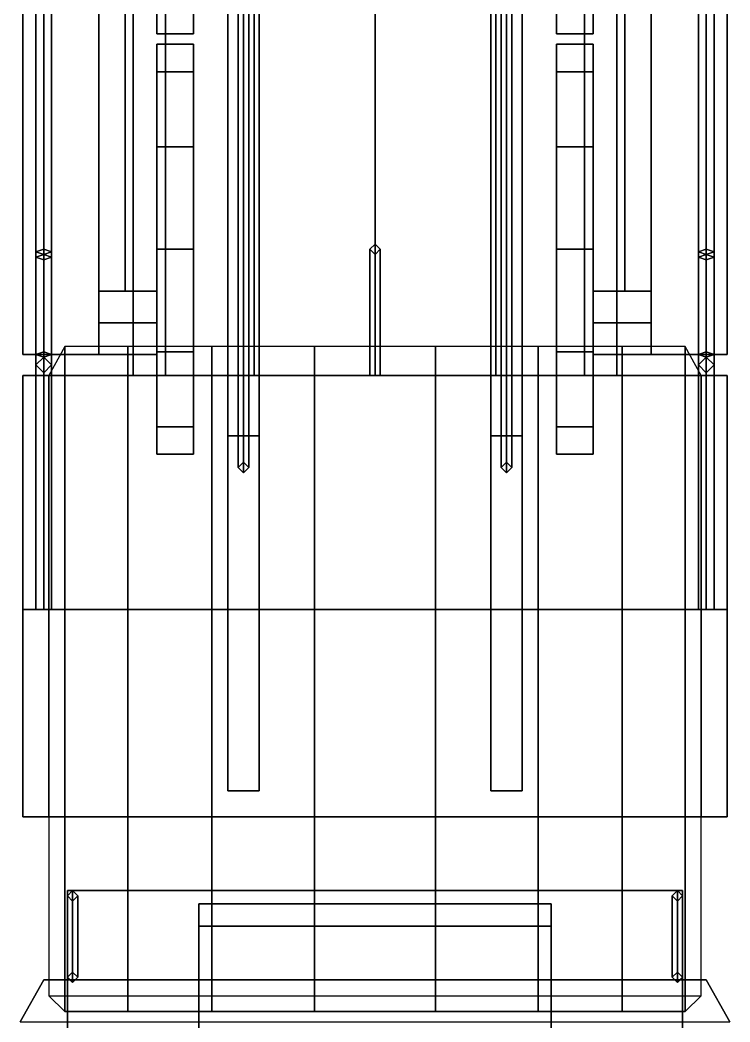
# Model space of a CAD drawing. Header units: millimetres. Extents: x -1.4 to 3, y -13.4 to 18.1.
# Drawn here: x -1.35 to 1.35, y -6.08 to -2.268 of the extents above; entities that cross this region are included whole.
import ezdxf

# ---------------------------------------------------------------- set-up
doc = ezdxf.new("R2010")
doc.units = ezdxf.units.MM
for name, color, linetype in [('b2', 1, 'Continuous'), ('bars', 1, 'Continuous'), ('wheels', 2, 'Continuous')]:
    doc.layers.add(name, color=color, linetype=linetype)

msp = doc.modelspace()

# ---------------------------------------------------------------- linework, layer by layer
for points in [[(-0.7967, -3.62, 2.44), (-0.92, -3.62, 2.9), (-0.92, 3.84, 2.9), (-0.7967, 3.84, 2.44)], [(-0.46, -3.62, 2.1033), (-0.7967, -3.62, 2.44), (-0.7967, 3.84, 2.44), (-0.46, 3.84, 2.1033)], [(0, -3.62, 1.98), (-0.46, -3.62, 2.1033), (-0.46, 3.84, 2.1033), (0, 3.84, 1.98)], [(0.46, -3.62, 2.1033), (0, -3.62, 1.98), (0, 3.84, 1.98), (0.46, 3.84, 2.1033)], [(0.7967, -3.62, 2.44), (0.46, -3.62, 2.1033), (0.46, 3.84, 2.1033), (0.7967, 3.84, 2.44)], [(0.92, -3.62, 2.9), (0.7967, -3.62, 2.44), (0.7967, 3.84, 2.44), (0.92, 3.84, 2.9)], [(-0.56, 2.48, 1.19), (-0.56, 2.48, 0.33), (-0.56, -3.85, 0.33), (-0.56, -3.85, 1.19)], [(-0.44, -3.85, 1.19), (-0.44, 2.48, 1.19), (-0.56, 2.48, 1.19), (-0.56, -3.85, 1.19)], [(-0.44, -3.85, 0.33), (-0.44, 2.48, 0.33), (-0.44, 2.48, 1.19), (-0.44, -3.85, 1.19)], [(0.44, 2.48, 1.19), (0.44, 2.48, 0.33), (0.44, -3.85, 0.33), (0.44, -3.85, 1.19)], [(0.56, -3.85, 1.19), (0.56, 2.48, 1.19), (0.44, 2.48, 1.19), (0.44, -3.85, 1.19)], [(0.56, -3.85, 0.33), (0.56, 2.48, 0.33), (0.56, 2.48, 1.19), (0.56, -3.85, 1.19)], [(-0.92, -3.62, 2.9), (-0.7967, -3.62, 3.39), (-0.7967, 2.28, 3.39), (-0.92, 2.28, 2.9)], [(-0.52, -3.97, 0.22), (-0.5, -3.95, 0.24), (-0.5, 2.27, 0.24), (-0.52, 2.27, 0.22)], [(-0.5, -3.99, 0.2), (-0.52, -3.97, 0.22), (-0.52, 2.27, 0.22), (-0.5, 2.27, 0.2)], [(-0.5, -3.95, 0.24), (-0.48, -3.97, 0.22), (-0.48, 2.27, 0.22), (-0.5, 2.27, 0.24)], [(-0.48, -3.97, 0.22), (-0.5, -3.99, 0.2), (-0.5, 2.27, 0.2), (-0.48, 2.27, 0.22)], [(0.48, -3.97, 0.22), (0.5, -3.95, 0.24), (0.5, 2.27, 0.24), (0.48, 2.27, 0.22)], [(0.5, -3.99, 0.2), (0.48, -3.97, 0.22), (0.48, 2.27, 0.22), (0.5, 2.27, 0.2)], [(0.5, -3.95, 0.24), (0.52, -3.97, 0.22), (0.52, 2.27, 0.22), (0.5, 2.27, 0.24)], [(0.52, -3.97, 0.22), (0.5, -3.99, 0.2), (0.5, 2.27, 0.2), (0.52, 2.27, 0.22)], [(0.7967, -3.62, 3.39), (0.92, -3.62, 2.9), (0.92, 2.28, 2.9), (0.7967, 2.28, 3.39)], [(-1.34, -1.1, 2.49), (-1.34, -1.1, 2.44), (-1.34, -3.54, 2.44), (-1.34, -3.54, 2.49)], [(-0.92, -3.54, 2.49), (-0.92, -1.1, 2.49), (-1.34, -1.1, 2.49), (-1.34, -3.54, 2.49)], [(-0.92, -3.54, 2.44), (-0.92, -1.1, 2.44), (-0.92, -1.1, 2.49), (-0.92, -3.54, 2.49)], [(0.92, -1.1, 2.49), (0.92, -1.1, 2.44), (0.92, -3.54, 2.44), (0.92, -3.54, 2.49)], [(1.34, -3.54, 2.49), (1.34, -1.1, 2.49), (0.92, -1.1, 2.49), (0.92, -3.54, 2.49)], [(1.34, -3.54, 2.44), (1.34, -1.1, 2.44), (1.34, -1.1, 2.49), (1.34, -3.54, 2.49)], [(-1.29, -3.17, 2.32), (-1.26, -3.18, 2.35), (-1.26, -1.36, 2.35), (-1.29, -1.38, 2.32)], [(-1.26, -3.18, 2.35), (-1.23, -3.17, 2.32), (-1.23, -1.38, 2.32), (-1.26, -1.36, 2.35)], [(1.23, -3.17, 2.32), (1.26, -3.18, 2.35), (1.26, -1.36, 2.35), (1.23, -1.38, 2.32)], [(1.26, -3.18, 2.35), (1.29, -3.17, 2.32), (1.29, -1.38, 2.32), (1.26, -1.36, 2.35)], [(-1.26, -3.16, 2.29), (-1.29, -3.17, 2.32), (-1.29, -1.38, 2.32), (-1.26, -1.4, 2.29)], [(-1.29, -3.15, 2.26), (-1.26, -3.16, 2.29), (-1.26, -1.4, 2.29), (-1.29, -1.42, 2.26)], [(-1.23, -3.17, 2.32), (-1.26, -3.16, 2.29), (-1.26, -1.4, 2.29), (-1.23, -1.38, 2.32)], [(-1.26, -3.16, 2.29), (-1.23, -3.15, 2.26), (-1.23, -1.42, 2.26), (-1.26, -1.4, 2.29)], [(1.26, -3.16, 2.29), (1.23, -3.17, 2.32), (1.23, -1.38, 2.32), (1.26, -1.4, 2.29)], [(1.23, -3.15, 2.26), (1.26, -3.16, 2.29), (1.26, -1.4, 2.29), (1.23, -1.42, 2.26)], [(1.29, -3.17, 2.32), (1.26, -3.16, 2.29), (1.26, -1.4, 2.29), (1.29, -1.38, 2.32)], [(1.26, -3.16, 2.29), (1.29, -3.15, 2.26), (1.29, -1.42, 2.26), (1.26, -1.4, 2.29)], [(-1.26, -3.14, 2.23), (-1.29, -3.15, 2.26), (-1.29, -1.42, 2.26), (-1.26, -1.44, 2.23)], [(-1.23, -3.15, 2.26), (-1.26, -3.14, 2.23), (-1.26, -1.44, 2.23), (-1.23, -1.42, 2.26)], [(1.26, -3.14, 2.23), (1.23, -3.15, 2.26), (1.23, -1.42, 2.26), (1.26, -1.44, 2.23)], [(1.29, -3.15, 2.26), (1.26, -3.14, 2.23), (1.26, -1.44, 2.23), (1.29, -1.42, 2.26)], [(-0.7967, -3.62, 3.39), (-0.46, -3.62, 3.6567), (-0.46, -2.06, 3.7267), (-0.7967, -2.06, 3.39)], [(-0.46, -3.62, 3.6567), (0, -3.62, 3.78), (0, -2.06, 3.85), (-0.46, -2.06, 3.7267)], [(0, -3.62, 3.78), (0.46, -3.62, 3.6567), (0.46, -2.06, 3.7267), (0, -2.06, 3.85)], [(0.46, -3.62, 3.6567), (0.7967, -3.62, 3.39), (0.7967, -2.06, 3.39), (0.46, -2.06, 3.7267)], [(-0.02, -3.14, 3.91), (0, -3.12, 3.91), (0, -3.12, 3.8), (-0.02, -3.14, 3.79)], [(0, -3.12, 3.91), (-0.02, -3.14, 3.91), (0, -3.16, 3.91), (0.02, -3.14, 3.91)], [(0, -3.12, 3.91), (0.02, -3.14, 3.91), (0.02, -3.14, 3.79), (0, -3.12, 3.8)], [(-1.26, -3.53, 1.74), (-1.29, -3.54, 1.77), (-1.29, -3.15, 2.26), (-1.26, -3.14, 2.23)], [(-1.29, -3.54, 1.77), (-1.26, -3.55, 1.8), (-1.26, -3.16, 2.29), (-1.29, -3.15, 2.26)], [(-1.26, -3.55, 1.8), (-1.29, -3.58, 1.83), (-1.29, -3.17, 2.32), (-1.26, -3.16, 2.29)], [(-1.23, -3.54, 1.77), (-1.26, -3.53, 1.74), (-1.26, -3.14, 2.23), (-1.23, -3.15, 2.26)], [(-1.26, -3.55, 1.8), (-1.23, -3.54, 1.77), (-1.23, -3.15, 2.26), (-1.26, -3.16, 2.29)], [(-1.23, -3.58, 1.83), (-1.26, -3.55, 1.8), (-1.26, -3.16, 2.29), (-1.23, -3.17, 2.32)], [(0, -3.16, 3.91), (-0.02, -3.14, 3.91), (-0.02, -3.14, 3.79), (0, -3.16, 3.8)], [(-0.02, -3.14, 3.87), (0, -3.16, 3.85), (0, -3.62, 3.85), (-0.02, -3.62, 3.87)], [(0, -3.16, 3.89), (-0.02, -3.14, 3.87), (-0.02, -3.62, 3.87), (0, -3.62, 3.89)], [(0.02, -3.14, 3.91), (0, -3.16, 3.91), (0, -3.16, 3.8), (0.02, -3.14, 3.79)], [(0, -3.16, 3.85), (0.02, -3.14, 3.87), (0.02, -3.62, 3.87), (0, -3.62, 3.85)], [(0.02, -3.14, 3.87), (0, -3.16, 3.89), (0, -3.62, 3.89), (0.02, -3.62, 3.87)], [(1.26, -3.53, 1.74), (1.23, -3.54, 1.77), (1.23, -3.15, 2.26), (1.26, -3.14, 2.23)], [(1.23, -3.54, 1.77), (1.26, -3.55, 1.8), (1.26, -3.16, 2.29), (1.23, -3.15, 2.26)], [(1.26, -3.55, 1.8), (1.23, -3.58, 1.83), (1.23, -3.17, 2.32), (1.26, -3.16, 2.29)], [(1.29, -3.54, 1.77), (1.26, -3.53, 1.74), (1.26, -3.14, 2.23), (1.29, -3.15, 2.26)], [(1.26, -3.55, 1.8), (1.29, -3.54, 1.77), (1.29, -3.15, 2.26), (1.26, -3.16, 2.29)], [(1.29, -3.58, 1.83), (1.26, -3.55, 1.8), (1.26, -3.16, 2.29), (1.29, -3.17, 2.32)], [(-1.29, -3.58, 1.83), (-1.26, -3.61, 1.86), (-1.26, -3.18, 2.35), (-1.29, -3.17, 2.32)], [(-1.26, -3.61, 1.86), (-1.23, -3.58, 1.83), (-1.23, -3.17, 2.32), (-1.26, -3.18, 2.35)], [(1.23, -3.58, 1.83), (1.26, -3.61, 1.86), (1.26, -3.18, 2.35), (1.23, -3.17, 2.32)], [(1.26, -3.61, 1.86), (1.29, -3.58, 1.83), (1.29, -3.17, 2.32), (1.26, -3.18, 2.35)], [(-1.34, -3.54, 2.49), (-1.34, -3.54, 2.44), (-0.92, -3.54, 2.44), (-0.92, -3.54, 2.49)], [(-1.26, -4.51, 1.74), (-1.29, -4.51, 1.77), (-1.29, -3.54, 1.77), (-1.26, -3.53, 1.74)], [(-1.29, -4.51, 1.77), (-1.26, -4.51, 1.8), (-1.26, -3.55, 1.8), (-1.29, -3.54, 1.77)], [(-1.23, -4.51, 1.77), (-1.26, -4.51, 1.74), (-1.26, -3.53, 1.74), (-1.23, -3.54, 1.77)], [(-1.26, -4.51, 1.8), (-1.23, -4.51, 1.77), (-1.23, -3.54, 1.77), (-1.26, -3.55, 1.8)], [(-1.18, -6.04, 3.56), (-1.18, -3.51, 3.56), (-1.24, -3.62, 3.5), (-1.24, -5.98, 3.5)], [(-0.94, -3.51, 3.74), (-1.18, -3.51, 3.56), (-1.18, -6.04, 3.56), (-0.94, -6.04, 3.74)], [(-0.62, -6.04, 3.88), (-0.62, -3.51, 3.88), (-0.94, -3.51, 3.74), (-0.94, -6.04, 3.74)], [(-0.23, -3.51, 3.99), (-0.62, -3.51, 3.88), (-0.62, -6.04, 3.88), (-0.23, -6.04, 3.99)], [(0.23, -6.04, 3.99), (0.23, -3.51, 3.99), (-0.23, -3.51, 3.99), (-0.23, -6.04, 3.99)], [(0.62, -6.04, 3.88), (0.62, -3.51, 3.88), (0.23, -3.51, 3.99), (0.23, -6.04, 3.99)], [(0.94, -3.51, 3.74), (0.62, -3.51, 3.88), (0.62, -6.04, 3.88), (0.94, -6.04, 3.74)], [(0.92, -3.54, 2.49), (0.92, -3.54, 2.44), (1.34, -3.54, 2.44), (1.34, -3.54, 2.49)], [(1.18, -6.04, 3.56), (1.18, -3.51, 3.56), (0.94, -3.51, 3.74), (0.94, -6.04, 3.74)], [(1.24, -3.62, 3.5), (1.18, -3.51, 3.56), (1.18, -6.04, 3.56), (1.24, -5.98, 3.5)], [(1.26, -4.51, 1.74), (1.23, -4.51, 1.77), (1.23, -3.54, 1.77), (1.26, -3.53, 1.74)], [(1.23, -4.51, 1.77), (1.26, -4.51, 1.8), (1.26, -3.55, 1.8), (1.23, -3.54, 1.77)], [(1.29, -4.51, 1.77), (1.26, -4.51, 1.74), (1.26, -3.53, 1.74), (1.29, -3.54, 1.77)], [(1.26, -4.51, 1.8), (1.29, -4.51, 1.77), (1.29, -3.54, 1.77), (1.26, -3.55, 1.8)], [(-1.26, -4.51, 1.8), (-1.29, -4.51, 1.83), (-1.29, -3.58, 1.83), (-1.26, -3.55, 1.8)], [(-1.29, -4.51, 1.83), (-1.26, -4.51, 1.86), (-1.26, -3.61, 1.86), (-1.29, -3.58, 1.83)], [(-1.23, -4.51, 1.83), (-1.26, -4.51, 1.8), (-1.26, -3.55, 1.8), (-1.23, -3.58, 1.83)], [(-1.26, -4.51, 1.86), (-1.23, -4.51, 1.83), (-1.23, -3.58, 1.83), (-1.26, -3.61, 1.86)], [(1.26, -4.51, 1.8), (1.23, -4.51, 1.83), (1.23, -3.58, 1.83), (1.26, -3.55, 1.8)], [(1.23, -4.51, 1.83), (1.26, -4.51, 1.86), (1.26, -3.61, 1.86), (1.23, -3.58, 1.83)], [(1.29, -4.51, 1.83), (1.26, -4.51, 1.8), (1.26, -3.55, 1.8), (1.29, -3.58, 1.83)], [(1.26, -4.51, 1.86), (1.29, -4.51, 1.83), (1.29, -3.58, 1.83), (1.26, -3.61, 1.86)], [(-1.34, -3.62, 3.34), (-1.34, -3.62, 1.94), (-1.34, -5.3, 1.94), (-1.34, -5.3, 3.34)], [(1.34, -3.62, 3.34), (1.34, -3.62, 1.94), (-1.34, -3.62, 1.94), (-1.34, -3.62, 3.34)], [(-1.24, -3.62, 3.5), (-1.34, -3.62, 3.34), (-1.34, -5.3, 3.34), (-1.24, -5.3, 3.5)], [(1.24, -3.62, 3.5), (1.34, -3.62, 3.34), (-1.34, -3.62, 3.34), (-1.24, -3.62, 3.5)], [(1.34, -3.62, 3.34), (-1.34, -3.62, 3.34), (-1.24, -3.62, 3.5), (1.24, -3.62, 3.5)], [(1.24, -3.62, 3.5), (-1.24, -3.62, 3.5), (-1.18, -3.62, 3.56), (1.18, -3.62, 3.56)], [(1.18, -3.62, 3.56), (-1.18, -3.62, 3.56), (-0.94, -3.62, 3.74), (0.94, -3.62, 3.74)], [(0.94, -3.62, 3.74), (-0.94, -3.62, 3.74), (-0.62, -3.62, 3.88), (0.62, -3.62, 3.88)], [(0.62, -3.62, 3.88), (-0.62, -3.62, 3.88), (-0.23, -3.62, 3.99), (0.23, -3.62, 3.99)], [(1.34, -5.3, 3.34), (1.34, -3.62, 3.34), (1.24, -3.62, 3.5), (1.24, -5.3, 3.5)], [(1.34, -5.3, 1.94), (1.34, -3.62, 1.94), (1.34, -3.62, 3.34), (1.34, -5.3, 3.34)], [(-0.56, -3.85, 1.19), (-0.56, -3.85, 0.33), (-0.44, -3.85, 0.33), (-0.44, -3.85, 0.81)], [(-0.56, -3.85, 1.19), (-0.56, -3.85, 0.81), (-0.56, -5.2, 0.81), (-0.56, -5.2, 1.19)], [(-0.44, -5.2, 1.19), (-0.44, -3.85, 1.19), (-0.56, -3.85, 1.19), (-0.56, -5.2, 1.19)], [(-0.44, -5.2, 0.81), (-0.44, -3.85, 0.81), (-0.44, -3.85, 1.19), (-0.44, -5.2, 1.19)], [(0.44, -3.85, 0.81), (0.44, -3.85, 0.33), (0.56, -3.85, 0.33), (0.56, -3.85, 1.19)], [(0.44, -3.85, 1.19), (0.44, -3.85, 0.81), (0.44, -5.2, 0.81), (0.44, -5.2, 1.19)], [(0.56, -5.2, 1.19), (0.56, -3.85, 1.19), (0.44, -3.85, 1.19), (0.44, -5.2, 1.19)], [(0.56, -5.2, 0.81), (0.56, -3.85, 0.81), (0.56, -3.85, 1.19), (0.56, -5.2, 1.19)], [(-0.5, -3.95, 0.24), (-0.52, -3.97, 0.22), (-0.52, -3.97, 0.81), (-0.5, -3.95, 0.81)], [(-0.48, -3.97, 0.22), (-0.5, -3.95, 0.24), (-0.5, -3.95, 0.81), (-0.48, -3.97, 0.81)], [(0.5, -3.95, 0.24), (0.48, -3.97, 0.22), (0.48, -3.97, 0.81), (0.5, -3.95, 0.81)], [(0.52, -3.97, 0.22), (0.5, -3.95, 0.24), (0.5, -3.95, 0.81), (0.52, -3.97, 0.81)], [(-0.52, -3.97, 0.22), (-0.5, -3.99, 0.2), (-0.5, -3.99, 0.81), (-0.52, -3.97, 0.81)], [(-0.5, -3.99, 0.2), (-0.48, -3.97, 0.22), (-0.48, -3.97, 0.81), (-0.5, -3.99, 0.81)], [(0.48, -3.97, 0.22), (0.5, -3.99, 0.2), (0.5, -3.99, 0.81), (0.48, -3.97, 0.81)], [(0.5, -3.99, 0.2), (0.52, -3.97, 0.22), (0.52, -3.97, 0.81), (0.5, -3.99, 0.81)], [(-1.34, -4.51, 1.94), (-1.34, -4.51, 1.73), (-1.34, -5.3, 1.73), (-1.34, -5.3, 1.94)], [(1.34, -4.51, 1.94), (1.34, -4.51, 1.73), (-1.34, -4.51, 1.73), (-1.34, -4.51, 1.94)], [(1.34, -5.3, 1.73), (1.34, -4.51, 1.73), (1.34, -4.51, 1.94), (1.34, -5.3, 1.94)], [(-0.56, -5.2, 1.19), (-0.56, -5.2, 0.81), (-0.44, -5.2, 0.81), (-0.44, -5.2, 1.19)], [(0.44, -5.2, 1.19), (0.44, -5.2, 0.81), (0.56, -5.2, 0.81), (0.56, -5.2, 1.19)], [(-1.34, -5.3, 3.34), (-1.34, -5.3, 1.73), (1.34, -5.3, 1.73), (1.34, -5.3, 3.34)], [(-1.24, -5.3, 3.5), (-1.34, -5.3, 3.34), (1.34, -5.3, 3.34), (1.24, -5.3, 3.5)], [(-1.17, -5.58, 1.25), (-1.17, -5.58, 0.97), (-1.17, -12.92, 0.97), (-1.17, -12.92, 1.25)], [(1.17, -12.92, 1.25), (1.17, -5.58, 1.25), (-1.17, -5.58, 1.25), (-1.17, -12.92, 1.25)], [(1.17, -5.58, 1.25), (1.17, -5.58, 0.97), (-1.17, -5.58, 0.97), (-1.17, -5.58, 1.25)], [(-1.15, -5.58, 0.41), (-1.17, -5.6, 0.43), (-1.17, -5.6, 0.97), (-1.15, -5.58, 0.97)], [(-1.17, -5.6, 0.43), (-1.15, -5.58, 0.41), (-1.15, -5.93, 0.41), (-1.17, -5.91, 0.43)], [(-1.17, -5.6, 0.43), (-1.15, -5.62, 0.45), (-1.15, -5.62, 0.97), (-1.17, -5.6, 0.97)], [(-1.15, -5.62, 0.45), (-1.17, -5.6, 0.43), (-1.17, -5.91, 0.43), (-1.15, -5.89, 0.45)], [(-1.17, -5.6, 0.8), (-1.15, -5.62, 0.78), (-1.15, -5.89, 0.78), (-1.17, -5.91, 0.8)], [(-1.15, -5.62, 0.82), (-1.17, -5.6, 0.8), (-1.17, -5.91, 0.8), (-1.15, -5.89, 0.82)], [(-1.13, -5.6, 0.43), (-1.15, -5.58, 0.41), (-1.15, -5.58, 0.97), (-1.13, -5.6, 0.97)], [(-1.15, -5.58, 0.41), (-1.13, -5.6, 0.43), (-1.13, -5.91, 0.43), (-1.15, -5.93, 0.41)], [(-1.15, -5.62, 0.45), (-1.13, -5.6, 0.43), (-1.13, -5.6, 0.97), (-1.15, -5.62, 0.97)], [(-1.13, -5.6, 0.43), (-1.15, -5.62, 0.45), (-1.15, -5.89, 0.45), (-1.13, -5.91, 0.43)], [(-1.15, -5.62, 0.78), (-1.13, -5.6, 0.8), (-1.13, -5.91, 0.8), (-1.15, -5.89, 0.78)], [(-1.13, -5.6, 0.8), (-1.15, -5.62, 0.82), (-1.15, -5.89, 0.82), (-1.13, -5.91, 0.8)], [(1.15, -5.58, 0.41), (1.13, -5.6, 0.43), (1.13, -5.6, 0.97), (1.15, -5.58, 0.97)], [(1.13, -5.6, 0.43), (1.15, -5.58, 0.41), (1.15, -5.93, 0.41), (1.13, -5.91, 0.43)], [(1.13, -5.6, 0.43), (1.15, -5.62, 0.45), (1.15, -5.62, 0.97), (1.13, -5.6, 0.97)], [(1.15, -5.62, 0.45), (1.13, -5.6, 0.43), (1.13, -5.91, 0.43), (1.15, -5.89, 0.45)], [(1.15, -5.62, 0.82), (1.13, -5.6, 0.8), (1.13, -5.91, 0.8), (1.15, -5.89, 0.82)], [(1.13, -5.6, 0.8), (1.15, -5.62, 0.78), (1.15, -5.89, 0.78), (1.13, -5.91, 0.8)], [(1.17, -5.6, 0.43), (1.15, -5.58, 0.41), (1.15, -5.58, 0.97), (1.17, -5.6, 0.97)], [(1.15, -5.58, 0.41), (1.17, -5.6, 0.43), (1.17, -5.91, 0.43), (1.15, -5.93, 0.41)], [(1.15, -5.62, 0.45), (1.17, -5.6, 0.43), (1.17, -5.6, 0.97), (1.15, -5.62, 0.97)], [(1.17, -5.6, 0.43), (1.15, -5.62, 0.45), (1.15, -5.89, 0.45), (1.17, -5.91, 0.43)], [(1.17, -5.6, 0.8), (1.15, -5.62, 0.82), (1.15, -5.89, 0.82), (1.17, -5.91, 0.8)], [(1.15, -5.62, 0.78), (1.17, -5.6, 0.8), (1.17, -5.91, 0.8), (1.15, -5.89, 0.78)], [(1.17, -12.92, 0.97), (1.17, -5.58, 0.97), (1.17, -5.58, 1.25), (1.17, -12.92, 1.25)], [(-0.67, -5.63, 3.11), (-0.67, -5.7149, 3.3151), (0.67, -5.7149, 3.3151), (0.67, -5.63, 3.11)], [(-0.67, -5.7149, 2.9049), (-0.67, -5.63, 3.11), (0.67, -5.63, 3.11), (0.67, -5.7149, 2.9049)], [(-0.67, -5.7149, 3.3151), (-0.67, -5.63, 3.11), (-0.67, -5.7149, 2.9049), (-0.67, -5.92, 2.82)], [(0.67, -5.92, 2.82), (0.67, -5.7149, 2.9049), (0.67, -5.63, 3.11), (0.67, -5.7149, 3.3151)], [(-0.67, -5.7149, 3.3151), (-0.67, -5.92, 3.4), (0.67, -5.92, 3.4), (0.67, -5.7149, 3.3151)], [(-0.67, -5.92, 2.82), (-0.67, -5.7149, 2.9049), (0.67, -5.7149, 2.9049), (0.67, -5.92, 2.82)], [(-0.67, -5.92, 3.4), (-0.67, -5.7149, 3.3151), (-0.67, -5.92, 2.82)], [(0.67, -5.92, 2.82), (0.67, -5.92, 2.82), (0.67, -5.7149, 3.3151), (0.67, -5.92, 3.4)], [(-1.15, -5.89, 0.45), (-1.17, -5.91, 0.43), (-1.17, -5.91, 0.97), (-1.15, -5.89, 0.97)], [(-1.13, -5.91, 0.43), (-1.15, -5.89, 0.45), (-1.15, -5.89, 0.97), (-1.13, -5.91, 0.97)], [(1.15, -5.89, 0.45), (1.13, -5.91, 0.43), (1.13, -5.91, 0.97), (1.15, -5.89, 0.97)], [(1.17, -5.91, 0.43), (1.15, -5.89, 0.45), (1.15, -5.89, 0.97), (1.17, -5.91, 0.97)], [(-1.26, -5.92, 1.25), (-1.35, -6.08, 1.25), (-1.35, -6.08, 3.11), (-1.26, -5.92, 3.11)], [(-1.26, -5.92, 3.11), (-1.35, -6.08, 3.11), (1.35, -6.08, 3.11), (1.26, -5.92, 3.11)], [(1.26, -5.92, 3.11), (1.26, -5.92, 1.25), (-1.26, -5.92, 1.25), (-1.26, -5.92, 3.11)], [(-1.17, -5.91, 0.43), (-1.15, -5.93, 0.41), (-1.15, -5.93, 0.97), (-1.17, -5.91, 0.97)], [(-1.15, -5.93, 0.41), (-1.13, -5.91, 0.43), (-1.13, -5.91, 0.97), (-1.15, -5.93, 0.97)], [(-0.67, -5.92, 3.4), (-0.67, -6.12, 3.3172), (0.67, -6.12, 3.3172), (0.67, -5.92, 3.4)], [(-0.67, -5.92, 3.4), (-0.67, -5.92, 3.11), (-0.67, -6.12, 3.11), (-0.67, -6.12, 3.3172)], [(0.67, -6.12, 3.11), (0.67, -5.92, 3.11), (0.67, -5.92, 3.4), (0.67, -6.12, 3.3172)], [(1.13, -5.91, 0.43), (1.15, -5.93, 0.41), (1.15, -5.93, 0.97), (1.13, -5.91, 0.97)], [(1.15, -5.93, 0.41), (1.17, -5.91, 0.43), (1.17, -5.91, 0.97), (1.15, -5.93, 0.97)], [(1.35, -6.08, 3.11), (1.35, -6.08, 1.25), (1.26, -5.92, 1.25), (1.26, -5.92, 3.11)], [(1.24, -5.98, 3.5), (1.18, -6.04, 3.56), (-1.18, -6.04, 3.56), (-1.24, -5.98, 3.5)], [(-0.94, -6.04, 3.74), (-1.18, -6.04, 3.56), (1.18, -6.04, 3.56), (0.94, -6.04, 3.74)], [(0.94, -6.04, 3.74), (0.62, -6.04, 3.88), (-0.62, -6.04, 3.88), (-0.94, -6.04, 3.74)], [(-0.23, -6.04, 3.99), (-0.62, -6.04, 3.88), (0.62, -6.04, 3.88), (0.23, -6.04, 3.99)]]:
    msp.add_3dface(points)
at = {"layer": 'b2'}
for points in [[(0.95, -3.3, 0.98), (0.95, -1.97, 0.98), (1.05, -1.97, 0.98), (1.05, -3.3, 0.98)], [(1.05, -3.3, 0.88), (1.05, -1.97, 0.88), (0.95, -1.97, 0.88), (0.95, -3.3, 0.88)], [(1.05, -1.97, 0.98), (1.05, -1.97, 0.88), (1.05, -3.3, 0.88), (1.05, -3.3, 0.98)], [(1.05, -3.42, 0.79), (1.05, -3.3, 0.88), (0.83, -3.3, 0.88), (0.83, -3.42, 0.79)], [(0.83, -3.3, 0.98), (0.83, -3.3, 0.88), (0.95, -3.3, 0.88), (0.95, -3.3, 0.98)], [(0.83, -3.42, 1.06), (0.83, -3.3, 0.98), (1.05, -3.3, 0.98), (1.05, -3.42, 1.06)], [(1.05, -3.3, 0.98), (1.05, -3.3, 0.88), (1.05, -3.42, 0.79), (1.05, -3.42, 1.06)], [(0.83, -3.42, 0.79), (0.83, -3.54, 0.88), (1.05, -3.54, 0.88), (1.05, -3.42, 0.79)], [(1.05, -3.42, 1.06), (1.05, -3.54, 0.98), (0.83, -3.54, 0.98), (0.83, -3.42, 1.06)], [(1.05, -3.54, 0.88), (1.05, -3.54, 0.98), (1.05, -3.42, 1.06), (1.05, -3.42, 0.79)], [(0.83, -3.54, 0.88), (0.83, -3.54, 0.98), (1.05, -3.54, 0.98), (1.05, -3.54, 0.88)]]:
    msp.add_3dface(points, dxfattribs=at)
at = {"layer": 'bars'}
for points in [[(-1.05, -1.97, 0.98), (-1.05, -1.97, 0.88), (-1.05, -3.3, 0.88), (-1.05, -3.3, 0.98)], [(-1.05, -3.3, 0.88), (-1.05, -1.97, 0.88), (-0.95, -1.97, 0.88), (-0.95, -3.3, 0.88)], [(-0.95, -3.3, 0.98), (-0.95, -1.97, 0.98), (-1.05, -1.97, 0.98), (-1.05, -3.3, 0.98)], [(-0.83, -3.42, 1.06), (-0.83, -3.3, 0.98), (-1.05, -3.3, 0.98), (-1.05, -3.42, 1.06)], [(-1.05, -3.3, 0.98), (-1.05, -3.3, 0.88), (-1.05, -3.42, 0.79), (-1.05, -3.42, 1.06)], [(-1.05, -3.42, 0.79), (-1.05, -3.3, 0.88), (-0.83, -3.3, 0.88), (-0.83, -3.42, 0.79)], [(-0.83, -3.3, 0.98), (-0.83, -3.3, 0.88), (-0.95, -3.3, 0.88), (-0.95, -3.3, 0.98)], [(-1.05, -3.54, 0.88), (-1.05, -3.54, 0.98), (-1.05, -3.42, 1.06), (-1.05, -3.42, 0.79)], [(-0.83, -3.42, 0.79), (-0.83, -3.54, 0.88), (-1.05, -3.54, 0.88), (-1.05, -3.42, 0.79)], [(-1.05, -3.42, 1.06), (-1.05, -3.54, 0.98), (-0.83, -3.54, 0.98), (-0.83, -3.42, 1.06)], [(-0.83, -3.54, 0.88), (-0.83, -3.54, 0.98), (-1.05, -3.54, 0.98), (-1.05, -3.54, 0.88)]]:
    msp.add_3dface(points, dxfattribs=at)
at = {"layer": 'wheels'}
for points in [[(-0.83, -2.2155, 1.13), (-0.83, -0.76, 0.74), (-0.83, -0.8645, 0.35), (-0.83, -2.32, 0.74)], [(0.83, -0.8645, 1.13), (0.83, -2.32, 0.74), (0.83, -2.2155, 0.35), (0.83, -0.76, 0.74)], [(-0.83, -2.32, 0.74), (-0.83, -0.8645, 0.35), (-0.83, -1.15, 0.0645), (-0.83, -2.2155, 0.35)], [(0.83, -1.15, 1.4155), (0.83, -2.2155, 1.13), (0.83, -2.32, 0.74), (0.83, -0.8645, 1.13)], [(-0.69, -2.2155, 0.35), (-0.69, -2.32, 0.74), (-0.83, -2.32, 0.74), (-0.83, -2.2155, 0.35)], [(-0.69, -2.32, 0.74), (-0.69, -2.2155, 1.13), (-0.83, -2.2155, 1.13), (-0.83, -2.32, 0.74)], [(0.69, -2.32, 0.74), (0.69, -2.2155, 0.35), (0.83, -2.2155, 0.35), (0.83, -2.32, 0.74)], [(0.69, -2.2155, 1.13), (0.69, -2.32, 0.74), (0.83, -2.32, 0.74), (0.83, -2.2155, 1.13)], [(-0.83, -3.8155, 1.13), (-0.83, -2.36, 0.74), (-0.83, -2.4645, 0.35), (-0.83, -3.92, 0.74)], [(-0.69, -2.36, 0.74), (-0.69, -2.4645, 0.35), (-0.83, -2.4645, 0.35), (-0.83, -2.36, 0.74)], [(-0.83, -3.53, 1.4155), (-0.83, -2.4645, 1.13), (-0.83, -2.36, 0.74), (-0.83, -3.8155, 1.13)], [(-0.69, -2.4645, 1.13), (-0.69, -2.36, 0.74), (-0.83, -2.36, 0.74), (-0.83, -2.4645, 1.13)], [(0.69, -2.36, 0.74), (0.69, -2.4645, 1.13), (0.83, -2.4645, 1.13), (0.83, -2.36, 0.74)], [(0.69, -2.4645, 0.35), (0.69, -2.36, 0.74), (0.83, -2.36, 0.74), (0.83, -2.4645, 0.35)], [(0.83, -2.4645, 1.13), (0.83, -3.92, 0.74), (0.83, -3.8155, 0.35), (0.83, -2.36, 0.74)], [(0.83, -2.36, 0.74), (0.83, -3.8155, 0.35), (0.83, -3.53, 0.0645), (0.83, -2.4645, 0.35)], [(-0.83, -3.92, 0.74), (-0.83, -2.4645, 0.35), (-0.83, -2.75, 0.0645), (-0.83, -3.8155, 0.35)], [(-0.69, -2.4645, 0.35), (-0.69, -2.75, 0.0645), (-0.83, -2.75, 0.0645), (-0.83, -2.4645, 0.35)], [(-0.83, -3.14, 1.52), (-0.83, -2.75, 1.4155), (-0.83, -2.4645, 1.13), (-0.83, -3.53, 1.4155)], [(-0.69, -2.75, 1.4155), (-0.69, -2.4645, 1.13), (-0.83, -2.4645, 1.13), (-0.83, -2.75, 1.4155)], [(0.69, -2.4645, 1.13), (0.69, -2.75, 1.4155), (0.83, -2.75, 1.4155), (0.83, -2.4645, 1.13)], [(0.69, -2.75, 0.0645), (0.69, -2.4645, 0.35), (0.83, -2.4645, 0.35), (0.83, -2.75, 0.0645)], [(0.83, -2.75, 1.4155), (0.83, -3.8155, 1.13), (0.83, -3.92, 0.74), (0.83, -2.4645, 1.13)], [(0.83, -2.4645, 0.35), (0.83, -3.53, 0.0645), (0.83, -3.14, -0.04), (0.83, -2.75, 0.0645)], [(-0.83, -3.8155, 0.35), (-0.83, -2.75, 0.0645), (-0.83, -3.14, -0.04), (-0.83, -3.53, 0.0645)], [(-0.69, -2.75, 0.0645), (-0.69, -3.14, -0.04), (-0.83, -3.14, -0.04), (-0.83, -2.75, 0.0645)], [(-0.69, -3.14, 1.52), (-0.69, -2.75, 1.4155), (-0.83, -2.75, 1.4155), (-0.83, -3.14, 1.52)], [(0.69, -2.75, 1.4155), (0.69, -3.14, 1.52), (0.83, -3.14, 1.52), (0.83, -2.75, 1.4155)], [(0.69, -3.14, -0.04), (0.69, -2.75, 0.0645), (0.83, -2.75, 0.0645), (0.83, -3.14, -0.04)], [(0.83, -3.14, 1.52), (0.83, -3.53, 1.4155), (0.83, -3.8155, 1.13), (0.83, -2.75, 1.4155)], [(-0.69, -3.14, -0.04), (-0.69, -3.53, 0.0645), (-0.83, -3.53, 0.0645), (-0.83, -3.14, -0.04)], [(-0.69, -3.53, 1.4155), (-0.69, -3.14, 1.52), (-0.83, -3.14, 1.52), (-0.83, -3.53, 1.4155)], [(0.69, -3.14, 1.52), (0.69, -3.53, 1.4155), (0.83, -3.53, 1.4155), (0.83, -3.14, 1.52)], [(0.69, -3.53, 0.0645), (0.69, -3.14, -0.04), (0.83, -3.14, -0.04), (0.83, -3.53, 0.0645)], [(-0.69, -3.53, 0.0645), (-0.69, -3.8155, 0.35), (-0.83, -3.8155, 0.35), (-0.83, -3.53, 0.0645)], [(-0.69, -3.8155, 1.13), (-0.69, -3.53, 1.4155), (-0.83, -3.53, 1.4155), (-0.83, -3.8155, 1.13)], [(0.69, -3.53, 1.4155), (0.69, -3.8155, 1.13), (0.83, -3.8155, 1.13), (0.83, -3.53, 1.4155)], [(0.69, -3.8155, 0.35), (0.69, -3.53, 0.0645), (0.83, -3.53, 0.0645), (0.83, -3.8155, 0.35)], [(-0.69, -3.8155, 0.35), (-0.69, -3.92, 0.74), (-0.83, -3.92, 0.74), (-0.83, -3.8155, 0.35)], [(-0.69, -3.92, 0.74), (-0.69, -3.8155, 1.13), (-0.83, -3.8155, 1.13), (-0.83, -3.92, 0.74)], [(0.69, -3.8155, 1.13), (0.69, -3.92, 0.74), (0.83, -3.92, 0.74), (0.83, -3.8155, 1.13)], [(0.69, -3.92, 0.74), (0.69, -3.8155, 0.35), (0.83, -3.8155, 0.35), (0.83, -3.92, 0.74)]]:
    msp.add_3dface(points, dxfattribs=at)

doc.saveas('drawing.dxf')
